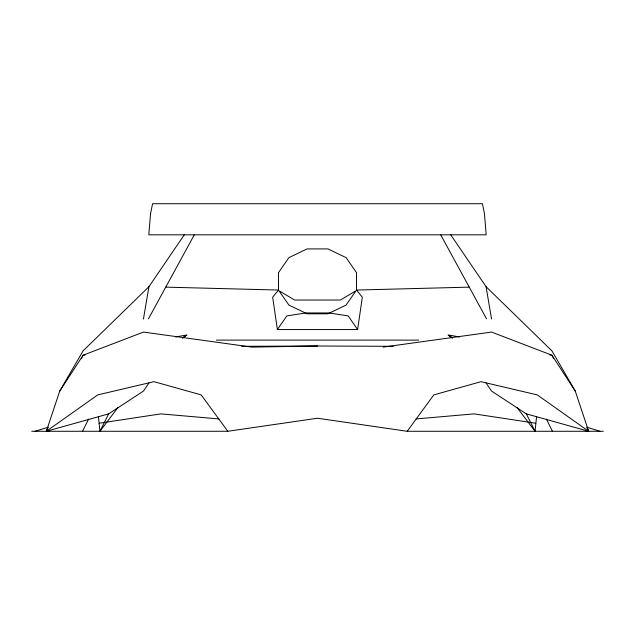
<?xml version="1.0" encoding="UTF-8"?>
<svg xmlns="http://www.w3.org/2000/svg" width="635" height="635" viewBox="0 0 635 635"><rect width="100%" height="100%" fill="white"/><g stroke="black" fill="none" stroke-linecap="round" stroke-linejoin="round"><path stroke-width="0.95" d="M517.136 407.63L535.051 431.276L536.575 416.623M165.743 287.139L278.479 290.052L272.677 297.212L277.384 329.549L357.616 329.549L362.323 297.212L356.521 290.052L356.521 272.669L346.059 257.612L327.954 248.92L307.046 248.92L288.941 257.612L278.479 272.669L278.479 290.052L288.941 305.102L307.046 313.801L327.954 313.801L346.059 305.102L356.521 290.052L469.257 287.139M143.454 319.024L148.931 286.702L184.539 234.418M49.284 430.832L46.347 431.276L59.746 391.073L83.074 350.869L148.931 286.702M148.939 382.992L143.454 391.073L108.648 413.877L46.347 431.276L48.054 427.744M81.359 358.759L83.074 355.219L143.454 332.073L251.897 347.115L317.5 345.996L393.351 346.329M82.542 431.276L88.63 419.1M98.425 416.623L99.949 431.276L108.648 413.877M148.447 318.865L194.231 234.942M59.746 391.073L83.074 355.219L85.019 355.084M277.384 329.549L286.853 315.897L306.07 312.952L328.93 312.952L348.147 315.897L357.616 329.549M31.75 431.276L227.798 431.276L317.5 418.227L407.202 431.276L433.816 394.891L481.028 381.675L537.242 394.891L588.653 431.276L575.254 391.073L551.926 350.869L486.069 286.702L450.461 234.418M99.949 431.276L117.864 407.63M182.491 338.32L186.968 334.947L175.49 336.947M46.347 431.276L97.758 394.891L153.972 381.675L201.184 394.891L227.798 431.276M182.753 337.518L186.126 335.463M355.132 291.274L340.376 300.03L294.624 300.03L279.868 291.274M35.076 431.276L48.181 427.22M99.203 423.243L160.861 413.877L218.956 418.941M383.103 347.115L491.546 332.073L551.926 355.219L575.254 391.073M416.044 418.941L474.139 413.877L535.797 423.243M241.649 346.329L317.5 345.996M216.4 340.114L418.6 340.114M407.202 431.276L603.25 431.276M549.981 355.084L551.926 355.219L553.641 358.759M585.716 430.832L588.653 431.276L586.946 427.744M459.51 336.947L448.032 334.947L452.509 338.32M486.061 382.992L491.546 391.073L526.351 413.877L588.653 431.276M586.819 427.22L599.924 431.276M448.874 335.463L452.247 337.518M440.769 234.942L486.553 318.865M546.37 419.1L552.458 431.276M526.351 413.877L535.051 431.276M486.069 286.702L491.546 319.024M150.535 213.685L148.82 234.823L486.18 234.823L484.465 213.685L482.433 203.724L152.567 203.724L150.535 213.685"/></g></svg>
